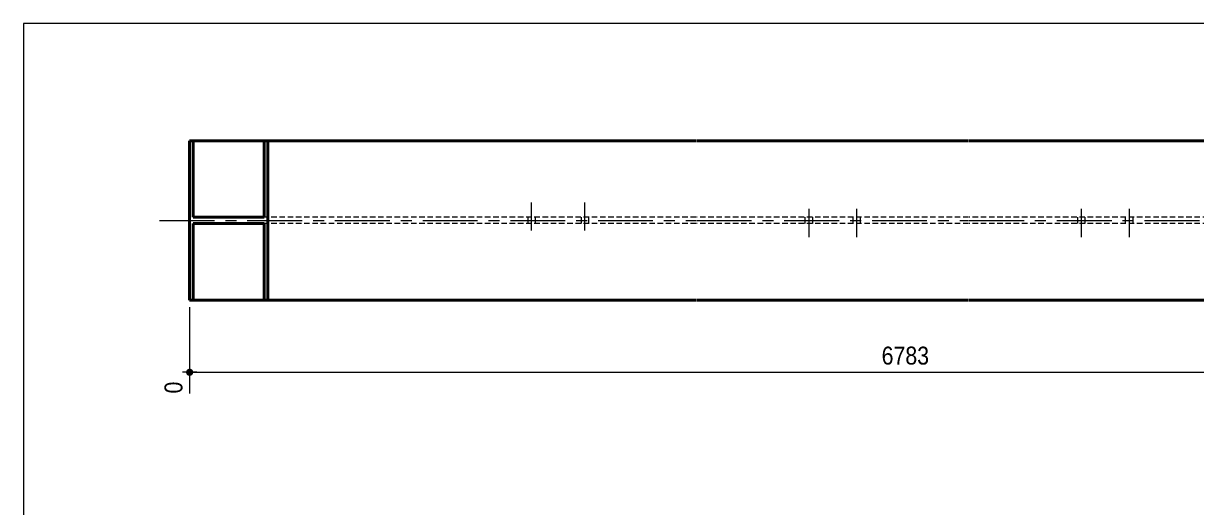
# Model space of a CAD drawing. Header units: millimetres. Extents: x 2 to 410, y 5 to 282.
# Drawn here: x 5 to 174.9, y 211.9 to 282 of the extents above; entities that cross this region are included whole.
import ezdxf

# ---------------------------------------------------------------- set-up
doc = ezdxf.new("R2010")
doc.units = ezdxf.units.MM
for name, pattern in [('AXES', [12.7, 7.9375, -1.5875, 1.5875, -1.5875]), ('CACHE2', [1.190625, 0.79375, -0.396875]), ('INTERROMPUX2', [9.525, 6.35, -3.175])]:
    doc.linetypes.add(name, pattern=pattern)
for name, color, linetype, lineweight in [('Axe', 1, 'Continuous', 0), ('Boulon', 7, 'Continuous', 0), ('Cache', 7, 'Continuous', 0), ('Cotation', 7, 'Continuous', 0), ('Feuille dessin', 5, 'Continuous', 0), ('Piece', 2, 'Continuous', 0)]:
    doc.layers.add(name, color=color, linetype=linetype, lineweight=lineweight)
doc.styles.add('ARIAL', font='ARIAL.TTF')

# ---------------------------------------------------------------- blocks, each defined once
blk = doc.blocks.new('*A17')
at = {"layer": 'Boulon', "linetype": 'INTERROMPUX2', "lineweight": 0}
for p, q in [((118.74277, 255.134615), (118.74277, 251.057692)), ((118.74277, 255.134615), (118.74277, 251.057692)), ((118.204309, 253.923077), (118.204309, 253)), ((118.204309, 253.923077), (118.204309, 253)), ((119.281232, 253.923077), (119.281232, 253)), ((119.281232, 253.923077), (119.281232, 253))]:
    blk.add_line(p, q, dxfattribs=at)
blk = doc.blocks.new('*A18')
at = {"layer": 'Boulon', "linetype": 'INTERROMPUX2', "lineweight": 0}
for p, q in [((125.665847, 255.134615), (125.665847, 251.057692)), ((125.665847, 255.134615), (125.665847, 251.057692)), ((125.127386, 253.923077), (125.127386, 253)), ((125.127386, 253.923077), (125.127386, 253)), ((126.204309, 253.923077), (126.204309, 253)), ((126.204309, 253.923077), (126.204309, 253))]:
    blk.add_line(p, q, dxfattribs=at)
blk = doc.blocks.new('*A23')
at = {"layer": 'Boulon', "linetype": 'INTERROMPUX2', "lineweight": 0}
for p, q in [((158.222717, 255.134615), (158.222717, 251.057692)), ((158.222717, 255.134615), (158.222717, 251.057692)), ((157.684256, 253.923077), (157.684256, 253)), ((157.684256, 253.923077), (157.684256, 253)), ((158.761179, 253.923077), (158.761179, 253)), ((158.761179, 253.923077), (158.761179, 253))]:
    blk.add_line(p, q, dxfattribs=at)
blk = doc.blocks.new('*A24')
at = {"layer": 'Boulon', "linetype": 'INTERROMPUX2', "lineweight": 0}
for p, q in [((165.145794, 255.134615), (165.145794, 251.057692)), ((165.145794, 255.134615), (165.145794, 251.057692)), ((164.607333, 253.923077), (164.607333, 253)), ((164.607333, 253.923077), (164.607333, 253)), ((165.684256, 253.923077), (165.684256, 253)), ((165.684256, 253.923077), (165.684256, 253))]:
    blk.add_line(p, q, dxfattribs=at)
blk = doc.blocks.new('*A27')
at = {"layer": 'Boulon', "linetype": 'INTERROMPUX2', "lineweight": 0}
for p, q in [((78.607739, 251.999999), (78.607739, 256.076922)), ((78.607739, 251.999999), (78.607739, 256.076922)), ((78.069278, 253.923077), (78.069278, 253)), ((78.069278, 253.923077), (78.069278, 253)), ((79.146201, 253.923077), (79.146201, 253)), ((79.146201, 253.923077), (79.146201, 253))]:
    blk.add_line(p, q, dxfattribs=at)
blk = doc.blocks.new('*A28')
at = {"layer": 'Boulon', "linetype": 'INTERROMPUX2', "lineweight": 0}
for p, q in [((86.300045, 252), (86.300045, 256.076923)), ((86.300045, 252), (86.300045, 256.076923)), ((85.761584, 253.923077), (85.761584, 253)), ((85.761584, 253.923077), (85.761584, 253)), ((86.838507, 253.923077), (86.838507, 253)), ((86.838507, 253.923077), (86.838507, 253))]:
    blk.add_line(p, q, dxfattribs=at)
blk = doc.blocks.new('*A32')
at = {"layer": 'Axe', "color": 1, "linetype": 'AXES', "lineweight": 15}
for p, q in [((24.726644, 253.461538), (102.414335, 253.461538)), ((102.514335, 253.461538), (141.894282, 253.461538)), ((141.994282, 253.461538), (181.374229, 253.461538))]:
    blk.add_line(p, q, dxfattribs=at)
at = {"layer": 'Cache', "color": 7, "linetype": 'CACHE2', "lineweight": 20}
for p, q in [((102.414335, 253.923077), (39.849721, 253.923077)), ((141.894282, 253.923077), (102.514335, 253.923077)), ((181.374229, 253.923077), (141.994282, 253.923077)), ((102.414335, 253), (39.849721, 253)), ((141.894282, 253), (102.514335, 253)), ((181.374229, 253), (141.994282, 253))]:
    blk.add_line(p, q, dxfattribs=at)
at = {"layer": 'Piece', "color": 2, "linetype": 'Continuous', "lineweight": 40}
for p, q in [((29.072798, 265), (29.072798, 241.923077)), ((102.414335, 265), (29.072798, 265)), ((29.603567, 253.923077), (29.603567, 265)), ((39.849721, 253.923077), (39.849721, 265)), ((40.38049, 241.923077), (40.38049, 265)), ((141.894282, 265), (102.514335, 265)), ((181.374229, 265), (141.994282, 265)), ((39.849721, 253.923077), (29.603567, 253.923077)), ((29.603567, 241.923077), (29.603567, 253)), ((39.849721, 253), (29.603567, 253)), ((39.849721, 241.923077), (39.849721, 253)), ((29.072798, 241.923077), (102.414335, 241.923077)), ((102.514335, 241.923077), (141.894282, 241.923077)), ((141.994282, 241.923077), (181.374229, 241.923077))]:
    blk.add_line(p, q, dxfattribs=at)
blk = doc.blocks.new('*A33')
at = {"layer": 'Feuille dessin', "linetype": 'Continuous', "lineweight": 0}
for p, q in [((405, 282), (5, 282)), ((5, 282), (5, 5))]:
    blk.add_line(p, q, dxfattribs=at)
blk = doc.blocks.new('*A87')
at = {"layer": 'Cotation'}
blk.add_hatch(color=256, dxfattribs=at).paths.add_polyline_path([(29.05, 230.94), (29.02, 230.94), (29, 230.95), (28.97, 230.95), (28.95, 230.96), (28.92, 230.96), (28.9, 230.97), (28.87, 230.98), (28.85, 230.99), (28.83, 231), (28.81, 231.02), (28.78, 231.03), (28.76, 231.04), (28.74, 231.06), (28.72, 231.08), (28.71, 231.09), (28.69, 231.11), (28.67, 231.13), (28.66, 231.15), (28.64, 231.17), (28.63, 231.19), (28.61, 231.22), (28.6, 231.24), (28.59, 231.26), (28.58, 231.29), (28.58, 231.31), (28.57, 231.34), (28.56, 231.36), (28.56, 231.39), (28.56, 231.41), (28.55, 231.44), (28.55, 231.46), (28.55, 231.49), (28.56, 231.51), (28.56, 231.54), (28.56, 231.56), (28.57, 231.59), (28.58, 231.61), (28.58, 231.64), (28.59, 231.66), (28.6, 231.68), (28.61, 231.71), (28.63, 231.73), (28.64, 231.75), (28.66, 231.77), (28.67, 231.79), (28.69, 231.81), (28.71, 231.83), (28.72, 231.85), (28.74, 231.86), (28.76, 231.88), (28.78, 231.89), (28.81, 231.91), (28.83, 231.92), (28.85, 231.93), (28.87, 231.94), (28.9, 231.95), (28.92, 231.96), (28.95, 231.97), (28.97, 231.97), (29, 231.98), (29.02, 231.98), (29.05, 231.98), (29.07, 231.98), (29.1, 231.98), (29.12, 231.98), (29.15, 231.98), (29.17, 231.97), (29.2, 231.97), (29.22, 231.96), (29.25, 231.95), (29.27, 231.94), (29.3, 231.93), (29.32, 231.92), (29.34, 231.91), (29.36, 231.89), (29.38, 231.88), (29.4, 231.86), (29.42, 231.85), (29.44, 231.83), (29.46, 231.81), (29.47, 231.79), (29.49, 231.77), (29.51, 231.75), (29.52, 231.73), (29.53, 231.71), (29.54, 231.68), (29.55, 231.66), (29.56, 231.64), (29.57, 231.61), (29.58, 231.59), (29.58, 231.56), (29.59, 231.54), (29.59, 231.51), (29.59, 231.49), (29.59, 231.46), (29.59, 231.44), (29.59, 231.41), (29.59, 231.39), (29.58, 231.36), (29.58, 231.34), (29.57, 231.31), (29.56, 231.29), (29.55, 231.26), (29.54, 231.24), (29.53, 231.22), (29.52, 231.19), (29.51, 231.17), (29.49, 231.15), (29.47, 231.13), (29.46, 231.11), (29.44, 231.09), (29.42, 231.08), (29.4, 231.06), (29.38, 231.04), (29.36, 231.03), (29.34, 231.02), (29.32, 231), (29.3, 230.99), (29.27, 230.98), (29.25, 230.97), (29.22, 230.96), (29.2, 230.96), (29.17, 230.95), (29.15, 230.95), (29.12, 230.94), (29.1, 230.94), (29.07, 230.94)], flags=17)
at = {"layer": 'Cotation', "linetype": 'Continuous', "lineweight": 0}
for p, q in [((29.07, 240.92), (29.07, 228.39)), ((30.11, 231.46), (28.03, 231.46)), ((29.07, 231.46), (28.03, 231.46)), ((29.07, 232.5), (29.07, 230.42)), ((29.07, 231.46), (237.26, 231.46))]:
    blk.add_line(p, q, dxfattribs=at)
at = {"layer": 'Cotation'}
blk.add_point((29.07, 231.46), dxfattribs=at)
at = {"layer": 'Cotation', "style": 'ARIAL', "width": 0.85}
blk.add_text('6783', height=2.6, dxfattribs=at).set_placement((129.31, 232.58))
blk.add_text('0', height=2.6, rotation=90.0002, dxfattribs=at).set_placement((28.03, 228.39))

msp = doc.modelspace()

# ---------------------------------------------------------------- block references
at = {"lineweight": 0}
for name in ['*A33', '*A32', '*A87', '*A27', '*A28', '*A17', '*A18', '*A23', '*A24']:
    msp.add_blockref(name, (0, 0), dxfattribs=at)

doc.saveas('drawing.dxf')
